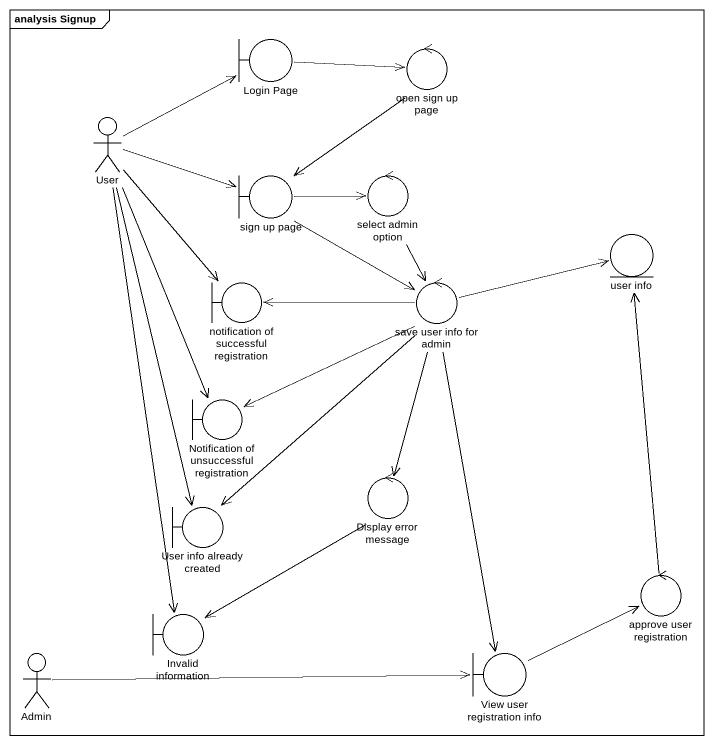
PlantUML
@startuml
mainframe analysis Signup
boundary "Login Page" as Login_Page
control "open sign up page" as open_sign_up_page
actor User
boundary "sign up page" as sign_up_page
control "select admin option" as select_admin_option
entity "user info" as user_info
boundary "notification of successful registration" as notification_of_successful
control "save user info for admin" as save_user_info_for_admin
boundary "Notification of unsuccessful registration" as Notification_of
boundary "User info already created" as User_info_already_created
control "Display error message" as Display_error_message
control "approve user registration" as approve_user_registration
boundary "Invalid information" as Invalid_information
actor Admin
boundary "View user registration info" as View_user_registration_info
Login_Page -right-> open_sign_up_page
open_sign_up_page --> sign_up_page
User -right-> Login_Page
User -right-> sign_up_page
User --> notification_of_successful
User --> Notification_of
User --> User_info_already_created
User --> Invalid_information
sign_up_page -right-> select_admin_option
sign_up_page --> save_user_info_for_admin
select_admin_option --> save_user_info_for_admin
save_user_info_for_admin -right-> user_info
save_user_info_for_admin -left-> notification_of_successful
save_user_info_for_admin -left-> Notification_of
save_user_info_for_admin --> User_info_already_created
save_user_info_for_admin --> Display_error_message
save_user_info_for_admin --> View_user_registration_info
Display_error_message --> Invalid_information
approve_user_registration -up-> user_info
Admin -right-> View_user_registration_info
View_user_registration_info -right-> approve_user_registration
@enduml
